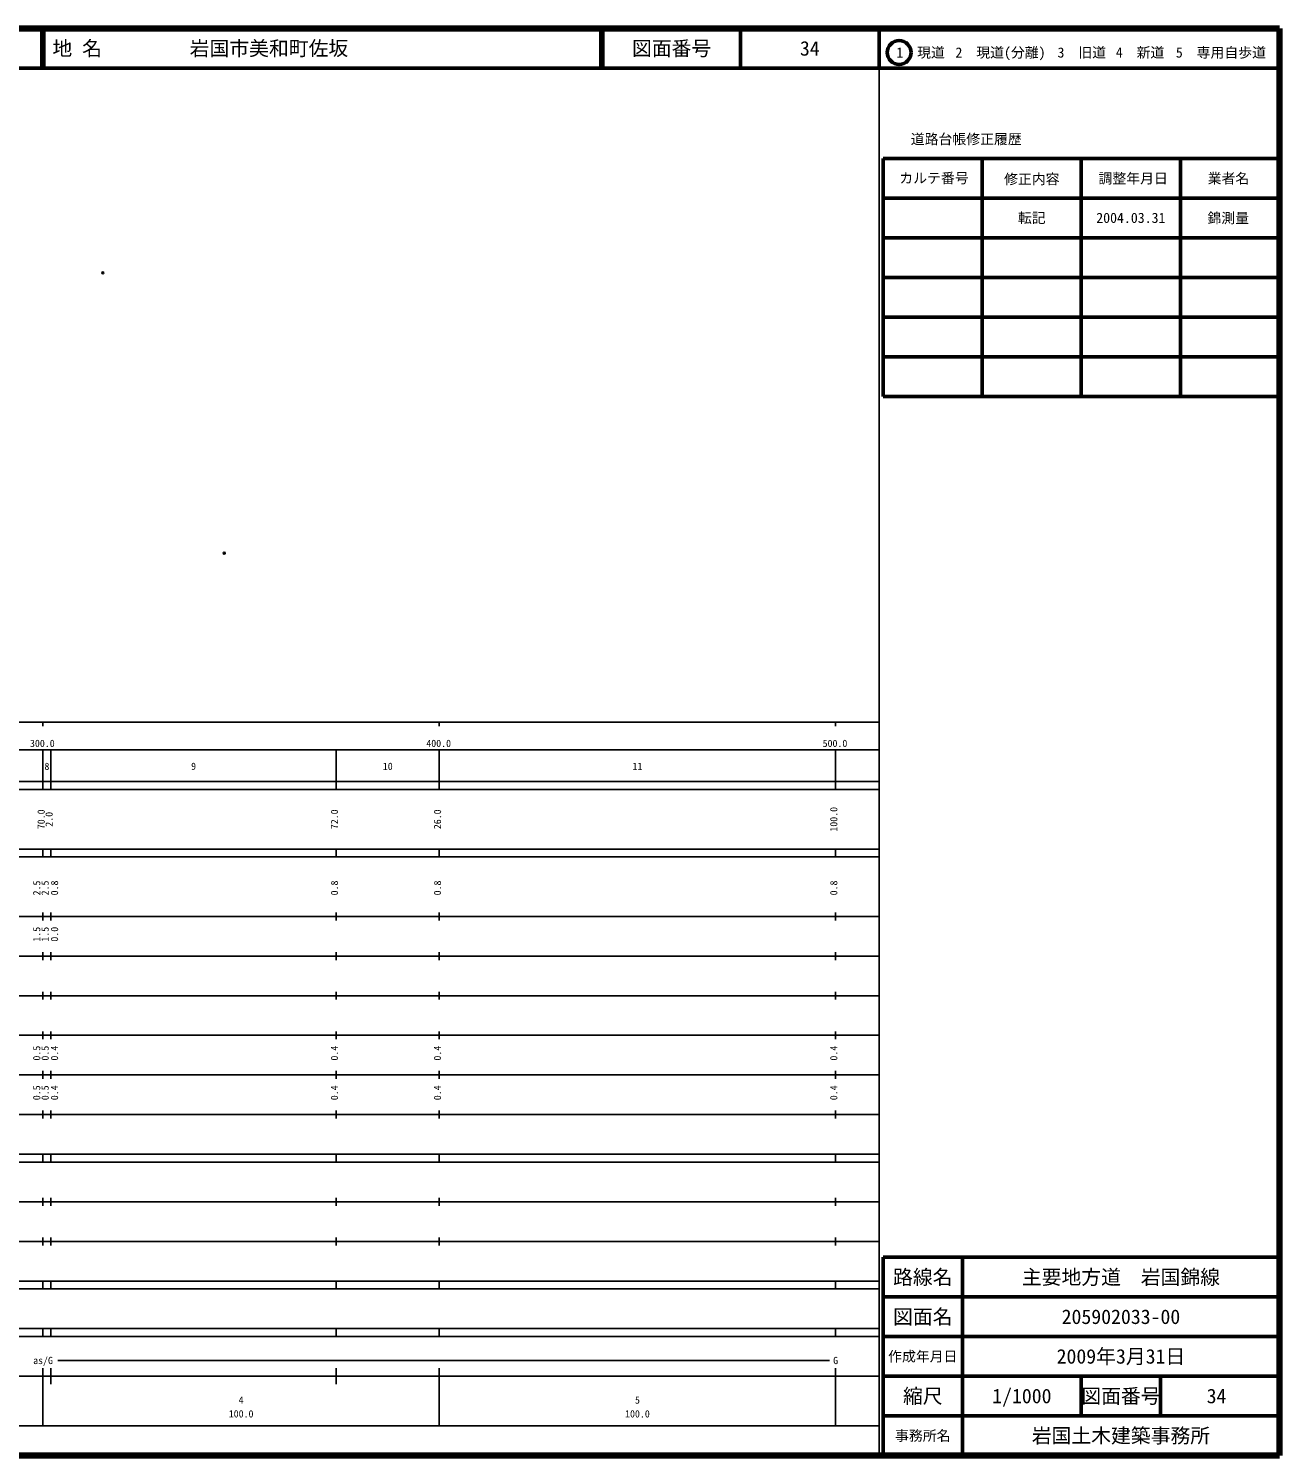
# Model space of a CAD drawing. Units: millimetres on the paper. Extents: x 40 to 680, y 20 to 380.
# Drawn here: x 364.4 to 680, y 20 to 380 of the extents above; entities that cross this region are included whole.
import ezdxf
from ezdxf.enums import TextEntityAlignment as Align

# ---------------------------------------------------------------- set-up
doc = ezdxf.new("R2010")
doc.units = ezdxf.units.MM
doc.header["$PDMODE"] = 32
doc.header["$PDSIZE"] = 0.5
doc.layers.add('M-OTRS', color=6, linetype='Continuous')
doc.layers.add('M-TTL-TXT', color=7, linetype='Continuous')
for name, color, linetype, lineweight in [('M-TTL', 2, 'Continuous', 140), ('M-TTL-BAND', 7, 'Continuous', 25), ('M-TTL-FRAM', 2, 'Continuous', 50), ('M-TTL-LINE', 7, 'Continuous', 50)]:
    doc.layers.add(name, color=color, linetype=linetype, lineweight=lineweight)
doc.styles.add('ＭＳ ゴシック', font='')
doc.styles.get('ＭＳ ゴシック').set_extended_font_data('MS Gothic')

msp = doc.modelspace()

# ---------------------------------------------------------------- linework, layer by layer
at = {"layer": 'M-OTRS'}
for p in [(383.073, 318.379), (413.756, 247.608)]:
    msp.add_point(p, dxfattribs=at)
at = {"layer": 'M-TTL'}
for p, q in [((680, 380), (40, 380)), ((680, 20), (680, 380)), ((40, 20), (680, 20))]:
    msp.add_line(p, q, dxfattribs=at)
at = {"layer": 'M-TTL-BAND'}
for p, q in [((579, 20), (579, 370)), ((40, 205), (579, 205)), ((368, 205), (368, 204)), ((468, 205), (468, 204)), ((568, 205), (568, 204)), ((68, 198), (579, 198)), ((368, 188), (368, 198)), ((370, 188), (370, 198)), ((442, 188), (442, 198)), ((468, 188), (468, 198)), ((568, 188), (568, 198)), ((40, 190), (579, 190)), ((40, 188), (579, 188)), ((40, 173), (579, 173)), ((368, 171), (368, 173)), ((370, 171), (370, 173)), ((442, 171), (442, 173)), ((468, 171), (468, 173)), ((568, 171), (568, 173)), ((40, 171), (579, 171)), ((40, 156), (579, 156)), ((368, 155), (368, 157)), ((370, 155), (370, 157)), ((442, 155), (442, 157)), ((468, 155), (468, 157)), ((568, 155), (568, 157)), ((46, 146), (579, 146)), ((368, 145), (368, 147)), ((370, 145), (370, 147)), ((442, 145), (442, 147)), ((468, 145), (468, 147)), ((568, 145), (568, 147)), ((368, 135), (368, 137)), ((370, 135), (370, 137)), ((442, 135), (442, 137)), ((468, 135), (468, 137)), ((568, 135), (568, 137)), ((52, 136), (579, 136)), ((46, 126), (579, 126)), ((368, 125), (368, 127)), ((370, 125), (370, 127)), ((442, 125), (442, 127)), ((468, 125), (468, 127)), ((568, 125), (568, 127)), ((52, 116), (579, 116)), ((368, 115), (368, 117)), ((370, 115), (370, 117)), ((442, 115), (442, 117)), ((468, 115), (468, 117)), ((568, 115), (568, 117)), ((46, 106), (579, 106)), ((368, 105), (368, 107)), ((370, 105), (370, 107)), ((442, 105), (442, 107)), ((468, 105), (468, 107)), ((568, 105), (568, 107)), ((40, 96), (579, 96)), ((40, 94), (579, 94)), ((368, 94), (368, 96)), ((370, 94), (370, 96)), ((442, 94), (442, 96)), ((468, 94), (468, 96)), ((568, 94), (568, 96)), ((49, 84), (579, 84)), ((368, 83), (368, 85)), ((370, 83), (370, 85)), ((442, 83), (442, 85)), ((468, 83), (468, 85)), ((568, 83), (568, 85)), ((40, 74), (579, 74)), ((368, 73), (368, 75)), ((370, 73), (370, 75)), ((442, 73), (442, 75)), ((468, 73), (468, 75)), ((568, 73), (568, 75)), ((40, 64), (579, 64)), ((40, 62), (579, 62)), ((368, 62), (368, 64)), ((370, 62), (370, 64)), ((442, 62), (442, 64)), ((468, 62), (468, 64)), ((568, 62), (568, 64)), ((40, 52), (579, 52)), ((368, 50), (368, 52)), ((370, 50), (370, 52)), ((442, 50), (442, 52)), ((468, 50), (468, 52)), ((568, 50), (568, 52)), ((40, 50), (579, 50)), ((371.729, 44), (566.5, 44)), ((40, 40), (579, 40)), ((368, 27.5), (368, 42)), ((370, 38), (370, 42)), ((442, 38), (442, 42)), ((468, 27.5), (468, 42)), ((568, 27.5), (568, 42)), ((68, 27.5), (579, 27.5))]:
    msp.add_line(p, q, dxfattribs=at)
at = {"layer": 'M-TTL-FRAM'}
for p, q in [((580, 347.197), (580, 287.197)), ((580, 347.197), (680, 347.197)), ((580, 287.197), (680, 287.197)), ((680, 70), (580, 70)), ((580, 70), (580, 20))]:
    msp.add_line(p, q, dxfattribs=at)
at = {"layer": 'M-TTL-LINE'}
for p, q in [((367.75, 380), (367.75, 370)), ((368.25, 380), (368.25, 370)), ((508.747, 380), (508.747, 370)), ((509.247, 380), (509.247, 370)), ((543.997, 380), (543.997, 370)), ((579, 380), (579, 370)), ((40, 370), (680, 370)), ((605, 347.197), (605, 287.197)), ((630, 347.197), (630, 287.197)), ((655, 347.197), (655, 287.197)), ((580, 337.197), (680, 337.197)), ((580, 327.197), (680, 327.197)), ((580, 317.197), (680, 317.197)), ((580, 307.197), (680, 307.197)), ((580, 297.197), (680, 297.197)), ((600, 70), (600, 20)), ((680, 60), (580, 60)), ((680, 50), (580, 50)), ((680, 40), (580, 40)), ((630, 40), (630, 30)), ((650, 40), (650, 30)), ((680, 30), (580, 30))]:
    msp.add_line(p, q, dxfattribs=at)
msp.add_circle((584.031, 373.958), 3, dxfattribs=at)

# ---------------------------------------------------------------- texts
at = {"layer": 'M-TTL-BAND', "style": 'ＭＳ ゴシック'}
for s, p in [('300.0', (367.844, 198.195)), ('400.0', (467.844, 198.195)), ('500.0', (567.844, 198.195)), ('8', (369, 192.405)), ('9', (406, 192.405)), ('10', (455, 192.405)), ('11', (518, 192.405)), ('as/G', (368.017, 42.5)), ('G', (568, 42.5)), ('4', (418, 32.523)), ('5', (518, 32.523)), ('100.0', (418, 29.033)), ('100.0', (518, 29.033))]:
    msp.add_text(s, height=1.833, dxfattribs=at).set_placement(p, align=Align.BOTTOM_CENTER)
for s, p in [('70.0', (369, 180.5)), ('2.0', (371, 180.5)), ('72.0', (443, 180.5)), ('26.0', (469, 180.5)), ('100.0', (569, 180.5)), ('2.5', (367.874, 163.174)), ('2.5', (370, 163.174)), ('0.8', (372.37, 163.174)), ('0.8', (443, 163.174)), ('0.8', (469, 163.174)), ('0.8', (569, 163.174)), ('1.5', (367.874, 151.5)), ('1.5', (370, 151.5)), ('0.0', (372.37, 151.5)), ('0.5', (367.874, 121.5)), ('0.5', (370, 121.5)), ('0.4', (372.37, 121.5)), ('0.4', (443, 121.5)), ('0.4', (469, 121.5)), ('0.4', (569, 121.5)), ('0.5', (367.874, 111.5)), ('0.5', (370, 111.5)), ('0.4', (372.37, 111.5)), ('0.4', (443, 111.5)), ('0.4', (469, 111.5)), ('0.4', (569, 111.5))]:
    msp.add_text(s, height=1.833, rotation=90, dxfattribs=at).set_placement(p, align=Align.BOTTOM_CENTER)
at = {"layer": 'M-TTL-TXT', "style": 'ＭＳ ゴシック'}
for s, p in [('地 名', (370.38, 375)), ('岩国市美和町佐坂', (405.024, 375))]:
    msp.add_text(s, height=3.666, dxfattribs=at).set_placement(p, align=Align.MIDDLE_LEFT)
for s, height, p in [('図面番号', 3.666, (526.622, 375)), ('34', 3.666, (561.497, 375)), ('1\u3000現道', 2.566, (589.448, 373.958)), ('2\u3000現道(分離)', 2.566, (609.619, 373.958)), ('3\u3000旧道', 2.566, (630.121, 373.958)), ('4\u3000新道', 2.566, (644.824, 373.958)), ('5\u3000専用自歩道', 2.566, (665.228, 373.958)), ('道路台帳修正履歴', 2.566, (600.968, 352.113)), ('カルテ番号', 2.566, (592.839, 342.277)), ('修正内容', 2.566, (617.509, 342.023)), ('調整年月日', 2.566, (643.089, 342.197)), ('業者名', 2.566, (667.134, 342.197)), ('転記', 2.566, (617.5, 332.245)), ('2004.03.31', 2.566, (642.5, 332.245)), ('錦測量', 2.566, (667.077, 332.189)), ('路線名', 3.666, (590, 65)), ('路線名', 3.666, (590, 65)), ('主要地方道\u3000岩国錦線', 3.666, (640, 65)), ('図面名', 3.666, (590, 55)), ('図面名', 3.666, (590, 55)), ('205902033-00', 3.666, (640, 55)), ('2009年3月31日', 3.666, (640, 45)), ('作成年月日', 2.566, (590, 45)), ('作成年月日', 2.566, (590, 45)), ('縮尺', 3.666, (590, 35)), ('縮尺', 3.666, (590, 35)), ('1/1000', 3.666, (615, 35)), ('図面番号', 3.666, (640, 35)), ('図面番号', 3.666, (640, 35)), ('34', 3.666, (664.125, 35)), ('事務所名', 2.566, (590, 25)), ('事務所名', 2.566, (590, 25)), ('岩国土木建築事務所', 3.666, (640, 25))]:
    msp.add_text(s, height=height, dxfattribs=at).set_placement(p, align=Align.MIDDLE_CENTER)

doc.saveas('drawing.dxf')
